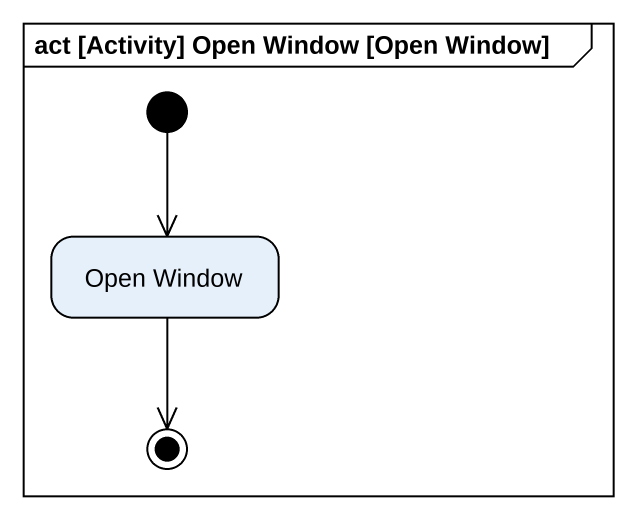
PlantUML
@startuml
mainframe act [Activity] Open Window [Open Window]
hide empty description
state "Open Window" as Open_Window
[*] --> Open_Window
Open_Window --> [*]
@enduml
